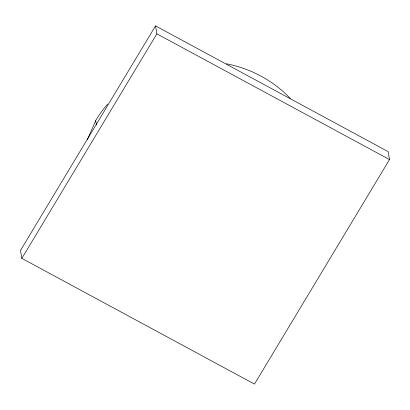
<?xml version="1.0" encoding="UTF-8"?>
<svg xmlns="http://www.w3.org/2000/svg" width="410" height="410" viewBox="0 0 410 410"><rect width="100%" height="100%" fill="white"/><g stroke="black" fill="none" stroke-linecap="round" stroke-linejoin="round"><path stroke-width="0.61" d="M87.258 139.82L96.027 119.945A121.191 115.646 -9.6 0 1 107.605 104.114M155.523 25.897L20.5 250.428L21.843 258.367L254.477 384.103L389.5 159.572L388.157 151.633L155.523 25.897L156.866 33.835L21.843 258.367M156.866 33.835L389.5 159.572M95.704 120.673L96.447 125.06M226.571 63.791A121.191 115.646 -9.6 0 1 290.254 98.41"/></g></svg>
